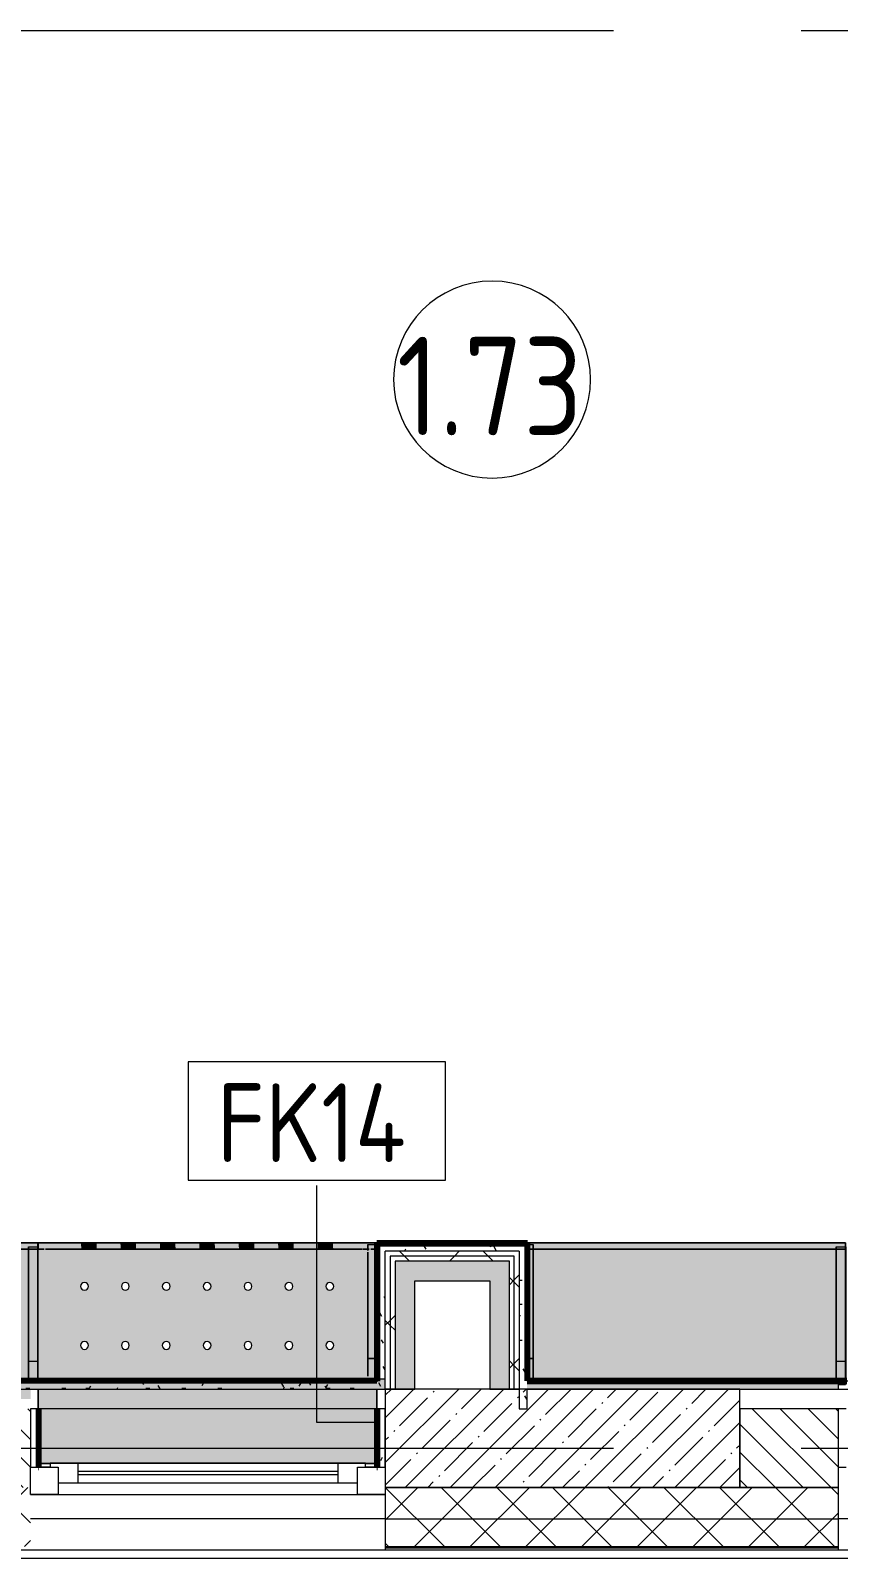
# Model space of a CAD drawing. Header units: millimetres. Extents: x 81711 to 274967, y -8553 to 29000.
# Drawn here: x 111630 to 113680, y -280 to 3600 of the extents above; entities that cross this region are included whole.
import ezdxf

# ---------------------------------------------------------------- set-up
doc = ezdxf.new("R2010")
doc.units = ezdxf.units.MM
doc.linetypes.add('Осевая', pattern=[3175, 635, -476.25, 1587.5, -476.25])
for name, color, linetype, lineweight in [('A-AREA-IDEN', 7, 'Continuous', 9), ('A-GLAZ', 7, 'Continuous', 9), ('A-GLAZ-1', 7, 'Continuous', 13), ('A-WALL', 7, 'Continuous', 9), ('A-WALL-IDEN', 7, 'Continuous', 9), ('I-WALL', 7, 'Continuous', 9), ('S-COLS', 7, 'Continuous', 9), ('Оси-2', 7, 'Осевая', 9)]:
    doc.layers.add(name, color=color, linetype=linetype, lineweight=lineweight)
for name, color, linetype, lineweight, true_color in [('A-WALL-1', 7, 'Continuous', 9, 0xc0c0c0), ('A-WALL-2', 7, 'Continuous', 9, 0xff80c0), ('I-WALL-19', 7, 'Continuous', 80, 0xffd2ff), ('I-WALL-5', 7, 'Continuous', 9, 0xc0c0c0), ('I-WALL-6', 7, 'Continuous', 9, 0xcbc7bf), ('I-WALL-8', 7, 'Continuous', 80, 0xff80c0), ('S-WALL-ANLY', 7, 'Continuous', 13, 0x008040), ('S-WALL-ANLY-1', 7, 'Continuous', 5, 0x008040), ('Знаки-2', 9, 'Continuous', 9, 0x808080), ('Знаки-3', 7, 'Continuous', 9, 0xd1cabb), ('Знаки-5', 7, 'Continuous', 9, 0xc1bbaf), ('Знаки-6', 7, 'Continuous', 9, 0xaba79f), ('Знаки-7', 7, 'Continuous', 9, 0xd4ccbd), ('Знаки-8', 7, 'Continuous', 9, 0xccc5b7), ('Знаки-9', 7, 'Continuous', 9, 0xd5cdbe)]:
    doc.layers.add(name, color=color, linetype=linetype, lineweight=lineweight, true_color=true_color)
doc.layers.add('Знаки-4', color=7, linetype='Continuous', lineweight=9, transparency=0.5)
doc.styles.add('GOST Common', font='GOST_Common.ttf', dxfattribs={"width": 0.9, "height": 200})
doc.styles.add('GOST Common_1', font='GOST_Common.ttf', dxfattribs={"width": 0.9, "height": 250})
pattern_1 = [(45, (0, 0), (-106.06602, 106.06602), []), (135, (0, 0), (-106.06602, -106.06602), [])]
pattern_2 = [(0, (0, 0), (121.92, 30.48), [10.058, -81.382, 10.058, -81.382, -487.68]), (0, (0, 0), (121.92, 30.48), [-182.88, 10.058, -172.822, 10.058, -81.382, -213.36]), (0, (0, 0), (121.92, 30.48), [-457.2, 10.058, -50.902, 10.058, -142.342]), (120, (45.72, 15.24), (-87.356454, 90.345817), [10.058, -81.382, 10.058, -81.382, -487.68]), (120, (45.72, 15.24), (-87.356454, 90.345817), [-182.88, 10.058, -172.822, 10.058, -81.382, -213.36]), (120, (45.72, 15.24), (-87.356454, 90.345817), [-457.2, 10.058, -50.902, 10.058, -142.342]), (240, (60.96, 76.2), (-34.563546, -120.825817), [10.058, -81.382, 10.058, -81.382, -487.68]), (240, (60.96, 76.2), (-34.563546, -120.825817), [-182.88, 10.058, -172.822, 10.058, -81.382, -213.36]), (240, (60.96, 76.2), (-34.563546, -120.825817), [-457.2, 10.058, -50.902, 10.058, -142.342])]

# ---------------------------------------------------------------- blocks, each defined once
blk = doc.blocks.new('120_Окно_СКБ_1Ст - 120_Окно_СКБ_1Ст 900х2500_h_ с форточкой-V1-План отделки стен 1 этажа в осях 23_1-33')
at = {"layer": 'A-GLAZ'}
for p, q in [((450, -57), (-450, -57)), ((-330, -107), (330, -107)), ((-430, -127), (-400, -127)), ((330, -117), (-330, -117)), ((400, -127), (430, -127))]:
    blk.add_line(p, q, dxfattribs=at)
at = {"layer": 'A-GLAZ-1'}
for p, q in [((-450, -127), (-450, -57)), ((-450, -57), (-380, -57)), ((-380, -57), (-380, -127)), ((380, -127), (380, -57)), ((380, -57), (450, -57)), ((450, -57), (450, -127)), ((380, -87), (-380, -87)), ((-380, -87), (-380, -127)), ((-330, -137), (-330, -87)), ((330, -137), (330, -87)), ((380, -127), (380, -87)), ((-380, -127), (-450, -127)), ((-380, -127), (-400, -127)), ((-400, -127), (-400, -137)), ((-400, -137), (400, -137)), ((400, -137), (-400, -137)), ((450, -127), (380, -127)), ((400, -127), (380, -127)), ((400, -137), (400, -127))]:
    blk.add_line(p, q, dxfattribs=at)
blk = doc.blocks.new('Зашивка радиатора_ с перфорацией М1_1 - Зашивка радиатора_ с перфорацией М1_1-V26-План отделки стен 1 этажа в осях 23_1-33')
at = {"layer": 'Знаки-4'}
for points in [[(429, 380), (-430, 379.4), (-430, 191.4), (430, 191.4), (429, 379.4)], [(411.4, -163.9), (-430, -163.9), (-430, -179.9), (430, -179.7), (430, -163.9), (411.9, -163.9)], [(-299, -163.9), (-319, -163.9), (-318.3, -179.9), (-279, -179.9), (-279.7, -163.9), (-293.8, -163.9)], [(-289, -163.9), (-309, -163.9), (-308.7, -179.9), (-289, -179.9)], [(-194, -163.9), (-219, -163.9), (-218.3, -179.9), (-179, -179.9), (-179.7, -163.9), (-193.8, -163.9)], [(-189, -163.9), (-209, -163.9), (-208.7, -179.9), (-189, -179.9)], [(-94, -163.9), (-119, -163.9), (-118.3, -179.9), (-79, -179.9), (-79.7, -163.9), (-93.8, -163.9)], [(-99, -163.9), (-109, -163.9), (-108.7, -179.9), (-89, -179.9), (-89.3, -163.9), (-96.4, -163.9)], [(-99, -163.9), (-109, -163.9), (-108.7, -179.9), (-89, -179.9), (-89.3, -163.9), (-96.4, -163.9)], [(-13.1, -163.9), (-19, -163.9), (-18.3, -179.9), (21, -179.9), (20.3, -163.9), (-9, -163.9)], [(-8.7, -163.9), (-9, -163.9), (-8.7, -179.9), (11, -179.9), (10.7, -163.9), (-7.7, -163.9)], [(106, -163.9), (81, -163.9), (81.7, -179.9), (121, -179.9), (120.3, -163.9), (106.2, -163.9)], [(103.6, -163.9), (91, -163.9), (91.3, -179.9), (111, -179.9), (110.7, -163.9), (104.7, -163.9)], [(196, -163.9), (181, -163.9), (181.7, -179.9), (221, -179.9), (220.3, -163.9), (198.4, -163.9)], [(191.3, -163.9), (191, -163.9), (191.3, -179.9), (211, -179.9), (210.7, -163.9), (192.3, -163.9)], [(208.5, -163.9), (191, -163.9), (191.3, -179.9), (211, -179.9), (210.7, -163.9), (209.7, -163.9)], [(315.1, -163.9), (281, -163.9), (281.7, -179.9), (321, -179.9), (320.3, -163.9), (317.2, -163.9)], [(308.1, -163.9), (291, -163.9), (291.3, -179.9), (311, -179.9), (310.7, -163.9), (309.7, -163.9)]]:
    blk.add_hatch(color=256, dxfattribs=at).paths.add_polyline_path(points)
h = blk.add_hatch(color=256, dxfattribs=at)
h.paths.add_polyline_path([(430.2, 166.4), (-430, 166.4), (-430, -179.9), (430.2, -179.9), (430.2, 121.8)])
h.paths.add_polyline_path([(-102.8, 90.4), (-97.8, 89), (-94.1, 85.4), (-92.8, 80.4), (-94.1, 75.4), (-97.8, 71.7), (-102.8, 70.4), (-107.8, 71.7), (-111.4, 75.4), (-112.8, 80.4), (-111.4, 85.4), (-107.8, 89), (-105.3, 90)])
h.paths.add_polyline_path([(312.2, 90.4), (317.2, 89), (320.9, 85.4), (322.2, 80.4), (320.9, 75.4), (317.2, 71.7), (312.2, 70.4), (307.2, 71.7), (303.6, 75.4), (302.2, 80.4), (303.6, 85.4), (307.2, 89), (309.7, 90)])
h.paths.add_polyline_path([(104.7, 90.4), (109.7, 89), (113.4, 85.4), (114.7, 80.4), (113.4, 75.4), (109.7, 71.7), (104.7, 70.4), (99.7, 71.7), (96.1, 75.4), (94.7, 80.4), (96.1, 85.4), (99.7, 89), (102.2, 90)])
h.paths.add_polyline_path([(1, 90.4), (6, 89), (9.7, 85.4), (11, 80.4), (9.7, 75.4), (6, 71.7), (1, 70.4), (-4, 71.7), (-7.7, 75.4), (-9, 80.4), (-7.7, 85.4), (-4, 89), (-1.6, 90)])
h.paths.add_polyline_path([(-310.3, 90.4), (-305.3, 89), (-301.6, 85.4), (-300.3, 80.4), (-301.6, 75.4), (-305.3, 71.7), (-310.3, 70.4), (-315.3, 71.7), (-318.9, 75.4), (-320.3, 80.4), (-318.9, 85.4), (-315.3, 89), (-312.8, 90)])
h.paths.add_polyline_path([(208.5, 90.4), (213.5, 89), (217.2, 85.4), (218.5, 80.4), (217.2, 75.4), (213.5, 71.7), (208.5, 70.4), (203.5, 71.7), (199.8, 75.4), (198.5, 80.4), (199.8, 85.4), (203.5, 89), (205.9, 90)])
h.paths.add_polyline_path([(-206.5, 90.4), (-201.5, 89), (-197.8, 85.4), (-196.5, 80.4), (-197.8, 75.4), (-201.5, 71.7), (-206.5, 70.4), (-211.5, 71.7), (-215.2, 75.4), (-216.5, 80.4), (-215.2, 85.4), (-211.5, 89), (-209.1, 90)])
h.paths.add_polyline_path([(104.7, -59.6), (109.7, -61), (113.4, -64.6), (114.7, -69.6), (113.4, -74.6), (109.7, -78.3), (104.7, -79.6), (99.7, -78.3), (96.1, -74.6), (94.7, -69.6), (96.1, -64.6), (99.7, -61), (102.2, -60)])
h.paths.add_polyline_path([(1, -59.6), (6, -61), (9.7, -64.6), (11, -69.6), (9.7, -74.6), (6, -78.3), (1, -79.6), (-4, -78.3), (-7.7, -74.6), (-9, -69.6), (-7.7, -64.6), (-4, -61), (-1.6, -60)])
h.paths.add_polyline_path([(-102.8, -59.6), (-97.8, -61), (-94.1, -64.6), (-92.8, -69.6), (-94.1, -74.6), (-97.8, -78.3), (-102.8, -79.6), (-107.8, -78.3), (-111.4, -74.6), (-112.8, -69.6), (-111.4, -64.6), (-107.8, -61), (-105.3, -60)])
h.paths.add_polyline_path([(208.5, -59.6), (213.5, -61), (217.2, -64.6), (218.5, -69.6), (217.2, -74.6), (213.5, -78.3), (208.5, -79.6), (203.5, -78.3), (199.8, -74.6), (198.5, -69.6), (199.8, -64.6), (203.5, -61), (205.9, -60)])
h.paths.add_polyline_path([(-206.5, -59.6), (-201.5, -61), (-197.8, -64.6), (-196.5, -69.6), (-197.8, -74.6), (-201.5, -78.3), (-206.5, -79.6), (-211.5, -78.3), (-215.2, -74.6), (-216.5, -69.6), (-215.2, -64.6), (-211.5, -61), (-209.1, -60)])
h.paths.add_polyline_path([(312.2, -59.6), (317.2, -61), (320.9, -64.6), (322.2, -69.6), (320.9, -74.6), (317.2, -78.3), (312.2, -79.6), (307.2, -78.3), (303.6, -74.6), (302.2, -69.6), (303.6, -64.6), (307.2, -61), (309.7, -60)])
h.paths.add_polyline_path([(-310.3, -59.6), (-305.3, -61), (-301.6, -64.6), (-300.3, -69.6), (-301.6, -74.6), (-305.3, -78.3), (-310.3, -79.6), (-315.3, -78.3), (-318.9, -74.6), (-320.3, -69.6), (-318.9, -64.6), (-315.3, -61), (-312.8, -60)])
at = {"layer": 'Знаки-2'}
for p, q in [((-401, 380), (-430, 380)), ((-430, 380), (-430, 191.4)), ((429, 380), (399, 380)), ((430, 191.4), (430, 241.4)), ((-430, 166.4), (-430, -179.9)), ((430.2, -179.9), (430.2, 166.4)), ((-430, -179.9), (430.2, -179.9))]:
    blk.add_line(p, q, dxfattribs=at)
for centre, start, end in [((-310.3, 80.4), 180, 0), ((-310.3, 80.4), 0, 180), ((-206.5, 80.4), 0, 180), ((-206.5, 80.4), 180, 360), ((-102.8, 80.4), 0, 180), ((-102.8, 80.4), 180, 0), ((1, 80.4), 0, 180), ((1, 80.4), 180, 0), ((104.7, 80.4), 0, 180), ((104.7, 80.4), 180, 360), ((208.5, 80.4), 0, 180), ((208.5, 80.4), 180, 0), ((312.2, 80.4), 0, 180), ((312.2, 80.4), 180, 0), ((-310.3, -69.6), 0, 180), ((-310.3, -69.6), 180, 0), ((-206.5, -69.6), 0, 180), ((-206.5, -69.6), 180, 0), ((-102.8, -69.6), 0, 180), ((-102.8, -69.6), 180, 0), ((1, -69.6), 0, 180), ((1, -69.6), 180, 0), ((104.7, -69.6), 0, 180), ((104.7, -69.6), 180, 0), ((208.5, -69.6), 0, 180), ((208.5, -69.6), 180, 0), ((312.2, -69.6), 0, 180), ((312.2, -69.6), 180, 0)]:
    blk.add_arc(centre, 10, start, end, dxfattribs=at)
at = {"layer": 'Знаки-3'}
for p, q in [((-304.2, -163.9), (-307.7, -163.9)), ((-307.7, -179.9), (-304.2, -179.9)), ((-294, -163.9), (-304, -163.9)), ((-304, -179.9), (-294, -179.9)), ((-290.3, -163.9), (-293.8, -163.9)), ((-293.8, -179.9), (-290.3, -179.9)), ((-204.2, -163.9), (-207.7, -163.9)), ((-207.7, -179.9), (-204.2, -179.9)), ((-194, -163.9), (-204, -163.9)), ((-204, -179.9), (-194, -179.9)), ((-190.3, -163.9), (-193.8, -163.9)), ((-193.8, -179.9), (-190.3, -179.9)), ((-107.7, -163.9), (-104.2, -163.9)), ((-104.2, -163.9), (-107.7, -163.9)), ((-107.7, -179.9), (-104.2, -179.9)), ((-104.2, -179.9), (-107.7, -179.9)), ((-104, -163.9), (-94, -163.9)), ((-94, -163.9), (-104, -163.9)), ((-104, -179.9), (-94, -179.9)), ((-99, -179.9), (-104, -179.9)), ((-94, -179.9), (-99, -179.9)), ((-93.8, -163.9), (-90.3, -163.9)), ((-90.3, -163.9), (-93.8, -163.9)), ((-93.8, -179.9), (-90.3, -179.9)), ((-90.3, -179.9), (-93.8, -179.9)), ((-4.2, -163.9), (-7.7, -163.9)), ((-7.7, -179.9), (-4.2, -179.9)), ((6, -163.9), (-4, -163.9)), ((-4, -179.9), (6, -179.9)), ((9.7, -163.9), (6.2, -163.9)), ((6.2, -179.9), (9.7, -179.9)), ((95.8, -163.9), (92.3, -163.9)), ((92.3, -179.9), (95.8, -179.9)), ((105.7, -163.9), (96, -163.9)), ((96, -179.9), (105.7, -179.9)), ((109.7, -163.9), (106.2, -163.9)), ((106.2, -179.9), (109.7, -179.9)), ((192.3, -163.9), (195.8, -163.9)), ((195.8, -163.9), (192.3, -163.9)), ((192.3, -179.9), (195.8, -179.9)), ((195.8, -179.9), (192.3, -179.9)), ((196, -163.9), (206, -163.9)), ((206, -163.9), (196, -163.9)), ((196, -179.9), (206, -179.9)), ((206, -179.9), (196, -179.9)), ((206.2, -163.9), (209.7, -163.9)), ((209.7, -163.9), (206.2, -163.9)), ((206.2, -179.9), (209.7, -179.9)), ((209.7, -179.9), (206.2, -179.9)), ((295.8, -163.9), (292.3, -163.9)), ((292.3, -179.9), (295.8, -179.9)), ((306, -163.9), (296, -163.9)), ((296, -179.9), (306, -179.9)), ((309.7, -163.9), (306.2, -163.9)), ((306.2, -179.9), (309.7, -179.9))]:
    blk.add_line(p, q, dxfattribs=at)
at = {"layer": 'Знаки-5'}
for p, q in [((430.2, 166.4), (430.2, -179.9)), ((-430, -163.9), (-414.4, -163.9)), ((-430, -163.9), (-430, -176)), ((-430, -176), (-430, -179.9)), ((-430, -179.9), (-319, -179.9)), ((-410.5, -163.9), (-407, -163.9)), ((-394.9, -163.9), (-407, -163.9)), ((-319, -163.9), (-393.3, -163.9)), ((-319, -163.9), (-279, -163.9)), ((-279, -163.9), (-319, -163.9)), ((-319, -179.9), (-279, -179.9)), ((-279, -179.9), (-319, -179.9)), ((-219, -163.9), (-279, -163.9)), ((-279, -179.9), (-219, -179.9)), ((-219, -163.9), (-209, -163.9)), ((-209, -163.9), (-219, -163.9)), ((-219, -179.9), (-209, -179.9)), ((-209, -179.9), (-219, -179.9)), ((-209, -163.9), (-189, -163.9)), ((-189, -163.9), (-209, -163.9)), ((-209, -179.9), (-189, -179.9)), ((-189, -179.9), (-209, -179.9)), ((-189, -163.9), (-179, -163.9)), ((-179, -163.9), (-189, -163.9)), ((-189, -179.9), (-179, -179.9)), ((-179, -179.9), (-189, -179.9)), ((-119, -163.9), (-179, -163.9)), ((-179, -179.9), (-119, -179.9)), ((-119, -163.9), (-109, -163.9)), ((-109, -163.9), (-119, -163.9)), ((-119, -179.9), (-109, -179.9)), ((-109, -179.9), (-119, -179.9)), ((-109, -163.9), (-89, -163.9)), ((-89, -163.9), (-109, -163.9)), ((-109, -179.9), (-89, -179.9)), ((-89, -179.9), (-109, -179.9)), ((-89, -163.9), (-79, -163.9)), ((-79, -163.9), (-89, -163.9)), ((-89, -179.9), (-79, -179.9)), ((-79, -179.9), (-89, -179.9)), ((-19, -163.9), (-79, -163.9)), ((-79, -179.9), (-19, -179.9)), ((-19, -163.9), (21, -163.9)), ((21, -163.9), (-19, -163.9)), ((-19, -179.9), (21, -179.9)), ((21, -179.9), (-19, -179.9)), ((81, -163.9), (21, -163.9)), ((21, -179.9), (81, -179.9)), ((81, -163.9), (91, -163.9)), ((91, -163.9), (81, -163.9)), ((81, -179.9), (91, -179.9)), ((91, -179.9), (81, -179.9)), ((91, -163.9), (111, -163.9)), ((111, -163.9), (91, -163.9)), ((91, -179.9), (111, -179.9)), ((111, -179.9), (91, -179.9)), ((111, -163.9), (121, -163.9)), ((121, -163.9), (111, -163.9)), ((111, -179.9), (121, -179.9)), ((121, -179.9), (111, -179.9)), ((181, -163.9), (121, -163.9)), ((121, -179.9), (181, -179.9)), ((181, -163.9), (191, -163.9)), ((191, -163.9), (181, -163.9)), ((181, -179.9), (191, -179.9)), ((191, -179.9), (181, -179.9)), ((191, -163.9), (211, -163.9)), ((211, -163.9), (191, -163.9)), ((191, -179.9), (211, -179.9)), ((211, -179.9), (191, -179.9)), ((211, -163.9), (221, -163.9)), ((221, -163.9), (211, -163.9)), ((211, -179.9), (221, -179.9)), ((221, -179.9), (211, -179.9)), ((281, -163.9), (221, -163.9)), ((221, -179.9), (281, -179.9)), ((281, -163.9), (321, -163.9)), ((321, -163.9), (281, -163.9)), ((281, -179.9), (321, -179.9)), ((321, -179.9), (281, -179.9)), ((394.9, -163.9), (321, -163.9)), ((321, -179.9), (430, -179.9)), ((411.1, -163.9), (395.4, -163.9)), ((430, -163.9), (414.9, -163.9)), ((430, -163.9), (430, -179.7))]:
    blk.add_line(p, q, dxfattribs=at)
at = {"layer": 'Знаки-6'}
for p, q in [((-430, 191.4), (-430, 380)), ((-430, 380), (-401, 380)), ((399, 380), (429, 380)), ((430, 241.4), (430, 191.4)), ((-430, -179.9), (-430, 166.4)), ((-430, -176), (-430, -179.9)), ((430.2, -179.9), (-430, -179.9)), ((430, -179.9), (-430, -179.9)), ((-407, -163.9), (-394.9, -163.9)), ((-393.3, -163.9), (394.9, -163.9)), ((395.4, -163.9), (411.1, -163.9)), ((414.9, -163.9), (430, -163.9)), ((430, -179.7), (430, -163.9))]:
    blk.add_line(p, q, dxfattribs=at)
for centre, start, end in [((-310.3, 80.4), 0, 180), ((-310.3, 80.4), 180, 360), ((-206.5, 80.4), 0, 180), ((-206.5, 80.4), 180, 360), ((-102.8, 80.4), 0, 180), ((-102.8, 80.4), 180, 360), ((1, 80.4), 0, 180), ((1, 80.4), 180, 360), ((104.7, 80.4), 0, 180), ((104.7, 80.4), 180, 360), ((208.5, 80.4), 0, 180), ((208.5, 80.4), 180, 360), ((312.2, 80.4), 0, 180), ((312.2, 80.4), 180, 0), ((-310.3, -69.6), 0, 180), ((-310.3, -69.6), 180, 360), ((-206.5, -69.6), 0, 180), ((-206.5, -69.6), 180, 360), ((-102.8, -69.6), 0, 180), ((-102.8, -69.6), 180, 360), ((1, -69.6), 0, 180), ((1, -69.6), 180, 360), ((104.7, -69.6), 0, 180), ((104.7, -69.6), 180, 360), ((208.5, -69.6), 0, 180), ((208.5, -69.6), 180, 360), ((312.2, -69.6), 0, 180), ((312.2, -69.6), 180, 360)]:
    blk.add_arc(centre, 10, start, end, dxfattribs=at)
at = {"layer": 'Знаки-7'}
for p, q in [((-104.2, -163.9), (-107.7, -163.9)), ((-107.7, -179.9), (-104.2, -179.9)), ((-94, -163.9), (-104, -163.9)), ((-104, -179.9), (-94, -179.9)), ((-90.3, -163.9), (-93.8, -163.9)), ((-93.8, -179.9), (-90.3, -179.9)), ((195.8, -163.9), (192.3, -163.9)), ((192.3, -179.9), (195.8, -179.9)), ((206, -163.9), (196, -163.9)), ((196, -179.9), (206, -179.9)), ((209.7, -163.9), (206.2, -163.9)), ((206.2, -179.9), (209.7, -179.9))]:
    blk.add_line(p, q, dxfattribs=at)
at = {"layer": 'Знаки-8'}
for p, q in [((-414.4, -163.9), (-430, -163.9)), ((-430, -163.9), (-430, -176)), ((-407, -163.9), (-410.5, -163.9)), ((-309, -163.9), (-318.3, -163.9)), ((-318.3, -179.9), (-309, -179.9)), ((-309, -163.9), (-304.2, -163.9)), ((-304.2, -163.9), (-309, -163.9)), ((-309, -179.9), (-304.2, -179.9)), ((-304.2, -179.9), (-309, -179.9)), ((-304, -163.9), (-294, -163.9)), ((-294, -163.9), (-304, -163.9)), ((-304, -179.9), (-294, -179.9)), ((-294, -179.9), (-304, -179.9)), ((-293.8, -163.9), (-289, -163.9)), ((-289, -163.9), (-293.8, -163.9)), ((-293.8, -179.9), (-289, -179.9)), ((-291.9, -179.9), (-293.8, -179.9)), ((-290.3, -179.9), (-291.9, -179.9)), ((-289, -179.9), (-290.3, -179.9)), ((-279.7, -163.9), (-289, -163.9)), ((-289, -179.9), (-279.7, -179.9)), ((-209, -163.9), (-218.3, -163.9)), ((-218.3, -179.9), (-209, -179.9)), ((-207.7, -163.9), (-204.2, -163.9)), ((-204.2, -163.9), (-207.7, -163.9)), ((-207.7, -179.9), (-204.2, -179.9)), ((-204.2, -179.9), (-207.7, -179.9)), ((-204, -163.9), (-194, -163.9)), ((-194, -163.9), (-204, -163.9)), ((-204, -179.9), (-199, -179.9)), ((-199, -179.9), (-204, -179.9)), ((-199, -179.9), (-194, -179.9)), ((-194, -179.9), (-199, -179.9)), ((-193.8, -163.9), (-190.3, -163.9)), ((-190.3, -163.9), (-193.8, -163.9)), ((-193.8, -179.9), (-190.3, -179.9)), ((-190.3, -179.9), (-193.8, -179.9)), ((-179.7, -163.9), (-189, -163.9)), ((-189, -179.9), (-179.7, -179.9)), ((-109, -163.9), (-118.3, -163.9)), ((-118.3, -179.9), (-109, -179.9)), ((-109, -163.9), (-89, -163.9)), ((-101.6, -163.9), (-109, -163.9)), ((-109, -179.9), (-108.7, -179.9)), ((-94, -179.9), (-109, -179.9)), ((-108.7, -179.9), (-107.7, -179.9)), ((-107.7, -179.9), (-106.1, -179.9)), ((-106.1, -179.9), (-104, -179.9)), ((-104, -179.9), (-101.6, -179.9)), ((-89, -163.9), (-101.6, -163.9)), ((-101.6, -179.9), (-99, -179.9)), ((-99, -179.9), (-96.4, -179.9)), ((-96.4, -179.9), (-94, -179.9)), ((-94, -179.9), (-91.9, -179.9)), ((-89, -179.9), (-94, -179.9)), ((-91.9, -179.9), (-90.3, -179.9)), ((-90.3, -179.9), (-89.3, -179.9)), ((-89.3, -179.9), (-89, -179.9)), ((-79.7, -163.9), (-89, -163.9)), ((-89, -179.9), (-79.7, -179.9)), ((-9, -163.9), (-18.3, -163.9)), ((-18.3, -179.9), (-9, -179.9)), ((-9, -163.9), (-4.2, -163.9)), ((-4.2, -163.9), (-9, -163.9)), ((-9, -179.9), (-4.2, -179.9)), ((-4.2, -179.9), (-9, -179.9)), ((-4, -163.9), (6, -163.9)), ((6, -163.9), (-4, -163.9)), ((-4, -179.9), (6, -179.9)), ((6, -179.9), (-4, -179.9)), ((6.2, -163.9), (11, -163.9)), ((11, -163.9), (6.2, -163.9)), ((6.2, -179.9), (11, -179.9)), ((11, -179.9), (6.2, -179.9)), ((20.3, -163.9), (11, -163.9)), ((11, -179.9), (20.3, -179.9)), ((91, -163.9), (81.7, -163.9)), ((81.7, -179.9), (91, -179.9)), ((92.3, -163.9), (95.8, -163.9)), ((95.8, -163.9), (92.3, -163.9)), ((92.3, -179.9), (95.8, -179.9)), ((95.8, -179.9), (92.3, -179.9)), ((96, -163.9), (106.2, -163.9)), ((109.7, -163.9), (96, -163.9)), ((96, -179.9), (109.7, -179.9)), ((109.7, -179.9), (96, -179.9)), ((106.2, -163.9), (109.7, -163.9)), ((120.3, -163.9), (111, -163.9)), ((111, -179.9), (120.3, -179.9)), ((191, -163.9), (181.7, -163.9)), ((181.7, -179.9), (191, -179.9)), ((191, -163.9), (193.9, -163.9)), ((211, -163.9), (191, -163.9)), ((191, -179.9), (211, -179.9)), ((211, -179.9), (191, -179.9)), ((193.9, -163.9), (203.6, -163.9)), ((203.6, -163.9), (211, -163.9)), ((220.3, -163.9), (211, -163.9)), ((211, -179.9), (220.3, -179.9)), ((291, -163.9), (281.7, -163.9)), ((281.7, -179.9), (291, -179.9)), ((291, -163.9), (295.8, -163.9)), ((295.8, -163.9), (291, -163.9)), ((291, -179.9), (295.8, -179.9)), ((295.8, -179.9), (291, -179.9)), ((296, -163.9), (306, -163.9)), ((306, -163.9), (296, -163.9)), ((296, -179.9), (306, -179.9)), ((306, -179.9), (296, -179.9)), ((306.2, -163.9), (311, -163.9)), ((311, -163.9), (306.2, -163.9)), ((306.2, -179.9), (311, -179.9)), ((311, -179.9), (306.2, -179.9)), ((320.3, -163.9), (311, -163.9)), ((311, -179.9), (320.3, -179.9))]:
    blk.add_line(p, q, dxfattribs=at)
blk = doc.blocks.new('Зашивка без перфорации М3_2_1 - М3_2_3-31137425-План отделки стен 1 этажа в осях 23_1-33')
at = {"layer": 'Знаки-4'}
for points in [[(-255.6, 166.4), (-430, 166.4), (-430, -179.9), (510.2, -179.9), (510.2, 166.4), (77, 166.4)], [(509.8, -163.9), (-430, -163.9), (-429.8, -179.9), (510, -179.7), (510, -163.9)]]:
    blk.add_hatch(color=256, dxfattribs=at).paths.add_polyline_path(points)
at = {"layer": 'Знаки-2'}
for p, q in [((-430, 166.4), (-430, -179.9)), ((510.2, -179.9), (510.2, 166.4)), ((-430, -179.9), (510.2, -179.9))]:
    blk.add_line(p, q, dxfattribs=at)
at = {"layer": 'Знаки-3'}
for p, q in [((-405.8, -163.9), (-429.8, -163.9)), ((509.2, -163.9), (485.2, -163.9)), ((510, -163.9), (510, -179.7))]:
    blk.add_line(p, q, dxfattribs=at)
at = {"layer": 'Знаки-5'}
for p, q in [((-430, -179.9), (-430, 166.4)), ((510.2, 166.4), (510.2, -179.4)), ((-430, -163.9), (-430, -179.9)), ((-430, -179.9), (509.8, -179.9)), ((-429.8, -163.9), (-405.8, -163.9)), ((485.2, -163.9), (-405.8, -163.9)), ((485.2, -163.9), (509.2, -163.9)), ((510, -179.7), (510, -163.9))]:
    blk.add_line(p, q, dxfattribs=at)
at = {"layer": 'Знаки-6'}
for p, q in [((509.8, -179.9), (-430, -179.9)), ((509.8, -179.9), (-430, -179.9)), ((-405.8, -163.9), (485.2, -163.9))]:
    blk.add_line(p, q, dxfattribs=at)
at = {"layer": 'Знаки-8'}
blk.add_line((-430, -163.9), (-430, -179.9), dxfattribs=at)
blk = doc.blocks.new('Зашивка без перфорации М3 - М3_11-30988427-План отделки стен 1 этажа в осях 23_1-33')
at = {"layer": 'Знаки-4'}
for points in [[(-411.7, 180), (-430, 180), (-430, -179.9), (390.2, -179.9), (390.2, -178.6), (378.3, -178.6), (378.2, 171.4), (-411.7, 171.4)], [(378.3, -163.9), (-430, -163.9), (-430, -179.9), (390, -179.9), (390, -178.6), (378.3, -178.6)]]:
    blk.add_hatch(color=256, dxfattribs=at).paths.add_polyline_path(points)
at = {"layer": 'Знаки-2'}
for p, q in [((-411.7, 180), (-430, 180)), ((-430, 180), (-430, -179.9)), ((-430, -179.9), (390.2, -179.9)), ((390.2, -179.9), (390.2, -178.6))]:
    blk.add_line(p, q, dxfattribs=at)
at = {"layer": 'Знаки-3'}
for p, q in [((-406.3, -163.9), (-430, -163.9)), ((-430, -169.6), (-430, -179.9))]:
    blk.add_line(p, q, dxfattribs=at)
at = {"layer": 'Знаки-5'}
for p, q in [((-430, -179.9), (390, -179.9)), ((363.3, -163.9), (-406.3, -163.9)), ((390, -178.6), (390, -179.9))]:
    blk.add_line(p, q, dxfattribs=at)
at = {"layer": 'Знаки-6'}
for p, q in [((-430, -179.9), (-430, 180)), ((-430, 180), (-411.7, 180)), ((-430, -163.9), (378.3, -163.9)), ((-430, -163.9), (-430, -179.9)), ((390.2, -179.9), (-430, -179.9)), ((390, -179.9), (-430, -179.9)), ((390, -179.9), (390, -178.6)), ((390.2, -178.6), (390.2, -179.9))]:
    blk.add_line(p, q, dxfattribs=at)
at = {"layer": 'Знаки-8'}
blk.add_line((378.3, -163.9), (363.3, -163.9), dxfattribs=at)
at = {"layer": 'Знаки-9'}
blk.add_line((-430, -163.9), (-430, -169.6), dxfattribs=at)
blk = doc.blocks.new('Зашивка_ торцевая панель - Зашивка_ торцевая панель Т2-V39-План отделки стен 1 этажа в осях 23_1-33')
at = {"layer": 'Знаки-4'}
blk.add_hatch(color=256, dxfattribs=at).paths.add_polyline_path([(-406, -160), (-407, 180), (-430, 180), (-430, -160), (-407, -160)])
at = {"layer": 'Знаки-5'}
for p, q in [((-430, 167.9), (-430, 165)), ((-430, 160.4), (-430, -110)), ((-430, -110), (-430, -124.4)), ((-407, -110), (-430, -110)), ((-430, -110), (-407, -110)), ((-430, -125.3), (-430, -154.3)), ((-430, -160), (-428.8, -160)), ((-424, -160), (-414.3, -160)), ((-414.1, -160), (-407, -160))]:
    blk.add_line(p, q, dxfattribs=at)
at = {"layer": 'Знаки-6'}
for p, q in [((-430, 173.6), (-430, 180)), ((-430, 180), (-415.8, 180)), ((-430, 165), (-430, 173.5)), ((-430, -124.4), (-430, 160.4)), ((-415.6, 180), (-411.8, 180)), ((-410.8, 180), (-407, 180)), ((-430, -154.3), (-430, -125.3)), ((-430, -160), (-428.8, -160)), ((-424, -160), (-414.3, -160)), ((-414.1, -160), (-407, -160))]:
    blk.add_line(p, q, dxfattribs=at)
at = {"layer": 'Знаки-8'}
for p, q in [((-430, 180), (-430, 173.6)), ((-430, 180), (-415.8, 180)), ((-430, 173.5), (-430, 167.9)), ((-415.6, 180), (-411.8, 180)), ((-410.8, 180), (-407, 180))]:
    blk.add_line(p, q, dxfattribs=at)
blk = doc.blocks.new('Зашивка_ торцевая панель - Зашивка_ торцевая панель Т2-V40-План отделки стен 1 этажа в осях 23_1-33')
at = {"layer": 'Знаки-4'}
blk.add_hatch(color=256, dxfattribs=at).paths.add_polyline_path([(-421, -160), (-406, -160), (-406, 180), (-421, 180), (-421, -117.8)])
at = {"layer": 'Знаки-5'}
for p, q in [((-421, 180), (-406, 180)), ((-406, 180), (-406, 167.9)), ((-406, -110), (-406, 167.9)), ((-406, -110), (-421, -110)), ((-421, -110), (-406, -110)), ((-406, -160), (-406, -110)), ((-421, -160), (-406, -160))]:
    blk.add_line(p, q, dxfattribs=at)
at = {"layer": 'Знаки-6'}
for p in [(-406, 167.9), (-421, -160)]:
    blk.add_line(p, (-406, -160), dxfattribs=at)
at = {"layer": 'Знаки-8'}
for p in [(-421, 180), (-406, 167.9)]:
    blk.add_line(p, (-406, 180), dxfattribs=at)
blk = doc.blocks.new('Зашивка_ опоясывающая панель - Зашивка_ опоясывающая панель Т2_1-V54-План отделки стен 1 этажа в осях 23_1-33')
at = {"layer": 'Знаки-4'}
for points in [[(-430, -110), (-406, -110), (-406, 180), (-430, 180), (-430, 174.3)], [(-409.6, -155.9), (-406, -155.9), (-406, 180), (-430, 180), (-430, -155.9)]]:
    blk.add_hatch(color=256, dxfattribs=at).paths.add_polyline_path(points)
at = {"layer": 'Знаки-3'}
for p, q in [((-430, 180), (-430, 174.3)), ((-430, 180), (-406, 180)), ((-406, 174.3), (-406, 180))]:
    blk.add_line(p, q, dxfattribs=at)
at = {"layer": 'Знаки-5'}
for p, q in [((-430, 174.3), (-430, -110)), ((-430, -110), (-430, 174.3)), ((-406, 174.3), (-406, -110)), ((-406, -110), (-406, 174.3)), ((-430, -110), (-430, -155.9)), ((-430, -110), (-406, -110)), ((-430, -110), (-406, -110)), ((-406, -155.9), (-406, -110))]:
    blk.add_line(p, q, dxfattribs=at)
at = {"layer": 'Знаки-6'}
for p, q in [((-430, -155.9), (-430, 180)), ((-430, 180), (-406, 180)), ((-406, 180), (-406, -155.9))]:
    blk.add_line(p, q, dxfattribs=at)
at = {"layer": 'Знаки-8'}
for p, q in [((-430, 180), (-430, 174.3)), ((-430, 174.3), (-430, 180)), ((-430, 180), (-406, 180)), ((-430, 180), (-406, 180)), ((-430, 174.3), (-430, -110)), ((-406, 180), (-406, 174.3)), ((-406, 174.3), (-406, 180)), ((-406, -110), (-406, 174.3))]:
    blk.add_line(p, q, dxfattribs=at)
blk = doc.blocks.new('Зашивка_ опоясывающая панель - Зашивка_ опоясывающая панель Т2_1-V55-План отделки стен 1 этажа в осях 23_1-33')
at = {"layer": 'Знаки-4'}
for points in [[(-406, -110), (-406.3, 180), (-430, 180), (-430, -110), (-406.3, -110)], [(-430, -160), (-406, -160), (-406.3, 180), (-430, 180), (-430, -111.4)]]:
    blk.add_hatch(color=256, dxfattribs=at).paths.add_polyline_path(points)
at = {"layer": 'Знаки-3'}
for p, q in [((-430, 180), (-430, 174.3)), ((-430, 180), (-406.3, 180)), ((-406, 174.3), (-406, 180))]:
    blk.add_line(p, q, dxfattribs=at)
at = {"layer": 'Знаки-5'}
for p, q in [((-430, 174.3), (-430, 180)), ((-430, 180), (-406.3, 180)), ((-430, 174.3), (-430, -110)), ((-430, -110), (-430, 174.3)), ((-406, 174.3), (-406, -110)), ((-406, -110), (-406, 174.3)), ((-430, -110), (-430, -160)), ((-430, -110), (-406.3, -110)), ((-430, -110), (-406.3, -110)), ((-406, -160), (-406, -110)), ((-406.3, -160), (-430, -160))]:
    blk.add_line(p, q, dxfattribs=at)
at = {"layer": 'Знаки-6'}
for p, q in [((-430, -160), (-430, 174.3)), ((-406, 180), (-406, -160)), ((-430, -160), (-406.3, -160))]:
    blk.add_line(p, q, dxfattribs=at)
at = {"layer": 'Знаки-8'}
for p, q in [((-430, 180), (-430, 174.3)), ((-430, 174.3), (-430, 180)), ((-430, 180), (-406.3, 180)), ((-430, 180), (-406.3, 180)), ((-430, 174.3), (-430, -110)), ((-406, 180), (-406, 174.3)), ((-406, 174.3), (-406, 180)), ((-406, -110), (-406, 174.3))]:
    blk.add_line(p, q, dxfattribs=at)
blk = doc.blocks.new('Марка_Помещения - Номер-25198446-План отделки стен 1 этажа в осях 23_1-33')
at = {"layer": 'A-AREA-IDEN'}
for start, end in [(360, 180), (180, 360)]:
    blk.add_arc((0, 0), 2.5, start, end, dxfattribs=at)
blk = doc.blocks.new('М_стена_0001 - Типоразмер_без рамки-25382661-План отделки стен 1 этажа в осях 23_1-33')
at = {"layer": 'A-WALL-IDEN'}
for p, q in [((3.258, 1.523), (-3.273, 1.523)), ((-3.273, 1.523), (-3.273, -1.477)), ((3.258, -1.477), (3.258, 1.523)), ((-3.273, -1.477), (3.258, -1.477))]:
    blk.add_line(p, q, dxfattribs=at)

msp = doc.modelspace()

# ---------------------------------------------------------------- hatches: boundary and pattern name
at = {"layer": 'A-WALL'}
h = msp.add_hatch(dxfattribs=at)
h.set_pattern_fill('FP_1', color=256, style=0, pattern_type=2)
h.set_pattern_definition([(135, (0, 0), (-35.35534, -35.35534), [])])
h.paths.add_polyline_path([(115980, -100), (117030, -100), (117030, 100), (115980, 100), (115980, -84.9)])
h.paths.add_polyline_path([(123730, -100), (123730, 100), (123530, 100), (123530, -100)])
h.paths.add_polyline_path([(109655, -100), (109830, -100), (109830, 100), (109480, 100), (109480, -100)])
h.paths.add_polyline_path([(105486.8, -100), (106230, -100), (106230, 100), (105180, 100), (105180, -100)])
h.paths.add_polyline_path([(111141.7, -100), (111630, -100), (111630, 100), (110730, 100), (110730, -100), (110809.1, -100)])
h.paths.add_polyline_path([(121230, -100), (121230, 100), (121130, 100), (121130, -100)])
h.paths.add_polyline_path([(119330, -100), (119330, 100), (118830, 100), (118830, -100), (119125.2, -100)])
h.paths.add_polyline_path([(113430, -100), (113680, -100), (113680, 100), (113430, 100)])
h.paths.add_polyline_path([(91930, -100), (92730, -100), (92730, 100), (91930, 100), (91930, -84.9)])
h.paths.add_polyline_path([(102630, -100), (102880, -100), (102880, 100), (102630, 100), (102630, 51.5)])
h.paths.add_polyline_path([(101162.4, -100), (101730, -100), (101730, 100), (100830, 100), (100830, -100)])
h.paths.add_polyline_path([(98105, -100), (98105, 100), (97105, 100), (97105, -100), (97835.9, -100)])
h.paths.add_polyline_path([(94780, -100), (94780, 100), (94530, 100), (94530, -100)])
h = msp.add_hatch(dxfattribs=at)
h.set_pattern_fill('FP_5', color=256, style=0, pattern_type=2)
h.set_pattern_definition([(45, (0, 0), (-70.71068, 70.71068), []), (135, (0, 0), (-70.71068, -70.71068), [])])
h.paths.add_polyline_path([(123782.2, -250), (125080, -250), (125080, -100), (123530, -100), (123530, -250)])
h.paths.add_polyline_path([(115980, -250), (117030, -250), (117030, -100), (115980, -100)])
h.paths.add_polyline_path([(92181, -250), (92730, -250), (92730, -100), (91930, -100), (91930, -250)])
h.paths.add_polyline_path([(109811.2, -250), (109830, -250), (109830, -100), (109480, -100), (109480, -250)])
h.paths.add_polyline_path([(121230, -250), (121230, -100), (120230, -100), (120230, -250), (121121.1, -250)])
h.paths.add_polyline_path([(93630, -250), (94780, -250), (94780, -100), (93630, -100)])
h.paths.add_polyline_path([(107150, -250), (108030, -250), (108030, -100), (107130, -100), (107130, -250)])
h.paths.add_polyline_path([(119330, -250), (119330, -100), (117930, -100), (117930, -250), (119125.2, -250)])
h.paths.add_polyline_path([(97080, -250), (98130, -250), (98130, -100), (97080, -100)])
h.paths.add_polyline_path([(106152.1, -250), (106230, -250), (106230, -100), (105180, -100), (105180, -250), (105819.4, -250)])
h.paths.add_polyline_path([(110730, -250), (111630, -250), (111630, -100), (110730, -100)])
h.paths.add_polyline_path([(99930, -250), (99930, -100), (99030, -100), (99030, -250), (99166.5, -250)])
h.paths.add_polyline_path([(113680, -250), (113680, -100), (112530, -100), (112530, -250), (113470.2, -250)])
h.paths.add_polyline_path([(102880, -250), (102880, -100), (100830, -100), (100830, -250), (102825.6, -250)])
h.paths.add_polyline_path([(89210, -250), (91030, -250), (91030, -100), (89210, -100)])
at = {"layer": 'I-WALL'}
h = msp.add_hatch(dxfattribs=at)
h.set_pattern_fill('FP_64', color=256, style=0, pattern_type=2)
h.set_pattern_definition(pattern_2)
h.paths.add_polyline_path([(112510.5, 170), (112530, 170), (112530, 520), (112510, 520), (112510, 170)])
h = msp.add_hatch(dxfattribs=at)
h.set_pattern_fill('FP_64', color=256, style=0, pattern_type=2)
h.set_pattern_definition(pattern_2)
h.paths.add_polyline_path([(112890, 500), (112890, 520), (112530, 520), (112530, 500), (112870, 500)])
h = msp.add_hatch(dxfattribs=at)
h.set_pattern_fill('FP_67', color=256, style=0, pattern_type=2)
h.set_pattern_definition(pattern_1)
h.paths.add_polyline_path([(112530, 150), (112542.5, 150), (112542.5, 500), (112530, 500), (112530, 170)])
h = msp.add_hatch(dxfattribs=at)
h.set_pattern_fill('FP_67', color=256, style=0, pattern_type=2)
h.set_pattern_definition(pattern_1)
h.paths.add_polyline_path([(112870, 487.5), (112870, 500), (112542.5, 500), (112542.5, 487.5), (112857.5, 487.5)])
h = msp.add_hatch(dxfattribs=at)
h.set_pattern_fill('FP_67', color=256, style=0, pattern_type=2)
h.set_pattern_definition(pattern_1)
h.paths.add_polyline_path([(112542.5, 150), (112555, 150), (112555, 487.5), (112542.5, 487.5), (112542.5, 219.6)])
h = msp.add_hatch(dxfattribs=at)
h.set_pattern_fill('FP_67', color=256, style=0, pattern_type=2)
h.set_pattern_definition(pattern_1)
h.paths.add_polyline_path([(112857.5, 475), (112857.5, 487.5), (112555, 487.5), (112555, 475), (112845, 475)])
for points in [[(112555, 150), (112605, 150), (112605, 475), (112555, 475), (112555, 219.6)], [(112795, 425), (112845, 425), (112845, 475), (112605, 475), (112605, 425)], [(112845, 150), (112845, 425), (112795, 425), (112795, 150), (112805, 150)], [(110809.1, 125), (111630, 125), (111630, 150), (112530, 150), (112530, 175), (109750, 175), (109750, 125), (109830, 125), (109830, 150), (110730, 150), (110730, 125)]]:
    msp.add_hatch(color=256, dxfattribs=at).paths.add_polyline_path(points)
h = msp.add_hatch(dxfattribs=at)
h.set_pattern_fill('FP_67', color=256, style=0, pattern_type=2)
h.set_pattern_definition(pattern_1)
h.paths.add_polyline_path([(112845, 150), (112857.5, 150), (112857.5, 475), (112845, 475), (112845, 219.6)])
h = msp.add_hatch(dxfattribs=at)
h.set_pattern_fill('FP_67', color=256, style=0, pattern_type=2)
h.set_pattern_definition(pattern_1)
h.paths.add_polyline_path([(112857.5, 150), (112870, 150), (112870, 487.5), (112857.5, 487.5), (112857.5, 219.6)])
h = msp.add_hatch(dxfattribs=at)
h.set_pattern_fill('FP_64', color=256, style=0, pattern_type=2)
h.set_pattern_definition(pattern_2)
h.paths.add_polyline_path([(112890, 100), (112890, 500), (112870, 500), (112870, 100)])
h = msp.add_hatch(dxfattribs=at)
h.set_pattern_fill('FP_64', color=256, style=0, pattern_type=2)
h.set_pattern_definition(pattern_2)
h.paths.add_polyline_path([(112530, 150), (112530, 170), (109770, 170), (109770, 150), (112472.3, 150)])
h = msp.add_hatch(dxfattribs=at)
h.set_pattern_fill('FP_64', color=256, style=0, pattern_type=2)
h.set_pattern_definition(pattern_2)
h.paths.add_polyline_path([(113680, 150), (113680, 170), (112890, 170), (112890, 150), (113470.2, 150)])
h.paths.add_polyline_path([(115980, 150), (115980, 170), (115960, 170), (115960, 150), (115965.1, 150)])
h = msp.add_hatch(dxfattribs=at)
h.set_pattern_fill('FP_64', color=256, style=0, pattern_type=2)
h.set_pattern_definition(pattern_2)
h.paths.add_polyline_path([(111630, -48), (111650, -48), (111650, 100), (111630, 100)])
h = msp.add_hatch(dxfattribs=at)
h.set_pattern_fill('FP_64', color=256, style=0, pattern_type=2)
h.set_pattern_definition(pattern_2)
h.paths.add_polyline_path([(112510, -48), (112530, -48), (112530, 100), (112510, 100), (112510, 67.3)])
at = {"layer": 'S-COLS'}
h = msp.add_hatch(dxfattribs=at)
h.set_pattern_fill('FP_2', color=256, style=0, pattern_type=2)
h.set_pattern_definition([(45, (0, 0), (-57.024626, 57.024626), []), (45, (57.025, 0), (-57.024626, 57.024626), [100.806, -20.161, 3.353, -16.808])])
h.paths.add_polyline_path([(112805, -100), (113430, -100), (113430, 150), (112530, 150), (112530, -100)])

# ---------------------------------------------------------------- linework, layer by layer
at = {"layer": 'A-WALL'}
for p, q in [((112530, 170), (112530, 500)), ((112542.5, 487.5), (112542.5, 150)), ((112857.5, 487.5), (112542.5, 487.5)), ((112555, 475), (112555, 150)), ((112845, 475), (112555, 475)), ((112845, 150), (112845, 475)), ((112857.5, 150), (112857.5, 487.5)), ((112890, 171), (112890, 500)), ((112510, 170), (109770, 170)), ((112530, 150), (112530, 150)), ((113430, -100), (113680, -100)), ((112530, -250), (113680, -250)), ((112530, -253), (113680, -253))]:
    msp.add_line(p, q, dxfattribs=at)
at = {"layer": 'A-WALL-1'}
for p, q in [((113680, 100), (113430, 100)), ((113430, 100), (113430, -100)), ((113680, -258), (113680, 100)), ((113680, -100), (112530, -100)), ((112530, -100), (112530, -258)), ((109480, -258), (112530, -258)), ((112530, -258), (125238, -258)), ((125260, -280), (109480, -280))]:
    msp.add_line(p, q, dxfattribs=at)
at = {"layer": 'A-WALL-2'}
for p, q in [((109771, 170), (112510.5, 170)), ((112890, 171), (112890, 170))]:
    msp.add_line(p, q, dxfattribs=at)
at = {"layer": 'A-WALL-IDEN'}
for p, q in [((112356.1, 64.9), (112356.1, 666.9)), ((112508.5, 64.9), (112356.1, 64.9))]:
    msp.add_line(p, q, dxfattribs=at)
at = {"layer": 'I-WALL-19'}
for p, q in [((111650, 100), (111650, -48)), ((111651, 100), (111650, 100)), ((111651, -48), (111651, 100)), ((112509, 100), (112509, -48)), ((112510, 100), (112509, 100)), ((112510, -48), (112510, 100)), ((111650, -48), (111651, -48)), ((112509, -48), (112510, -48))]:
    msp.add_line(p, q, dxfattribs=at)
at = {"layer": 'I-WALL-5'}
for p, q in [((112870, 500), (112530, 500)), ((112870, 500), (112870, 100)), ((112605, 150), (112605, 425)), ((112605, 425), (112795, 425)), ((112795, 425), (112795, 150)), ((112530, 175), (109750, 175)), ((112510, 171), (112510, 170)), ((112530, 150), (112530, 170)), ((113705.4, 170), (112890, 170)), ((113680, 150), (113680, 170)), ((109750, 150), (112605, 150)), ((111630, 150), (112530, 150)), ((112795, 150), (112870, 150)), ((112890, 100), (112890, 150)), ((111630, 100), (111630, -48)), ((111650, 100), (111630, 100)), ((112530, 100), (112510, 100)), ((112530, -48), (112530, 100)), ((112870, 100), (112890, 100)), ((113700, 100), (113680, 100)), ((111630, -48), (111650, -48)), ((112510, -48), (112530, -48)), ((113680, -48), (113700, -48))]:
    msp.add_line(p, q, dxfattribs=at)
at = {"layer": 'I-WALL-6'}
for p, q in [((112890, 150), (115980, 150)), ((112509, 100), (111650, 100))]:
    msp.add_line(p, q, dxfattribs=at)
at = {"layer": 'I-WALL-8'}
for p, q in [((112509, 521), (112509, 171)), ((112891, 521), (112509, 521)), ((112510, 171), (112510, 520)), ((112510, 520), (112890, 520)), ((112890, 520), (112890, 500)), ((112891, 171), (112891, 521)), ((112509, 171), (109771, 171)), ((112510.5, 171), (112510, 171)), ((112510.5, 170), (112510.5, 171)), ((112890, 170), (113701, 170)), ((113701, 171), (112891, 171))]:
    msp.add_line(p, q, dxfattribs=at)
at = {"layer": 'S-COLS'}
for p, q in [((113430, 150), (112530, 150)), ((112530, 150), (112530, -100)), ((113430, 100), (113430, 150)), ((113430, -100), (113430, 100)), ((112530, -100), (113430, -100))]:
    msp.add_line(p, q, dxfattribs=at)
at = {"layer": 'S-WALL-ANLY'}
for p, q in [((112530, -179), (111630, -179)), ((115980, -179), (113680, -179))]:
    msp.add_line(p, q, dxfattribs=at)
at = {"layer": 'S-WALL-ANLY-1'}
msp.add_line((112530, -179), (113680, -179), dxfattribs=at)
at = {"layer": 'Оси-2'}
for p, q in [((85010.7, 3600), (122760, 3600)), ((85010.7, 0), (122760, 0))]:
    msp.add_line(p, q, dxfattribs=at)

# ---------------------------------------------------------------- block references
at = {"layer": 'A-AREA-IDEN', "xscale": 99.99999999999993, "yscale": 99.99999999999993, "zscale": 99.99999999999993}
msp.add_blockref('Марка_Помещения - Номер-25198446-План отделки стен 1 этажа в осях 23_1-33', (112801.2, 2713.7), dxfattribs=at)
at = {"layer": 'A-GLAZ', "rotation": 180}
msp.add_blockref('120_Окно_СКБ_1Ст - 120_Окно_СКБ_1Ст 900х2500_h_ с форточкой-V1-План отделки стен 1 этажа в осях 23_1-33', (112080, -175), dxfattribs=at)
at = {"layer": 'A-WALL-IDEN', "xscale": 99.99999999999993, "yscale": 99.99999999999993, "zscale": 99.99999999999993}
msp.add_blockref('М_стена_0001 - Типоразмер_без рамки-25382661-План отделки стен 1 этажа в осях 23_1-33', (112356.9, 828.4), dxfattribs=at)
at = {"layer": 'Знаки-3', "rotation": 180}
msp.add_blockref('Зашивка без перфорации М3_2_1 - М3_2_3-31137425-План отделки стен 1 этажа в осях 23_1-33', (111218.8, 341.4), dxfattribs=at)
at = {"layer": 'Знаки-5', "rotation": 180}
for name, p in [('Зашивка радиатора_ с перфорацией М1_1 - Зашивка радиатора_ с перфорацией М1_1-V26-План отделки стен 1 этажа в осях 23_1-33', (112079, 341.4)), ('Зашивка без перфорации М3 - М3_11-30988427-План отделки стен 1 этажа в осях 23_1-33', (113268.3, 341.4))]:
    msp.add_blockref(name, p, dxfattribs=at)
at = {"layer": 'Знаки-5'}
for name, p in [('Зашивка_ торцевая панель - Зашивка_ торцевая панель Т2-V39-План отделки стен 1 этажа в осях 23_1-33', (112916, 337.4)), ('Зашивка_ торцевая панель - Зашивка_ торцевая панель Т2-V40-План отделки стен 1 этажа в осях 23_1-33', (113311, 337.4))]:
    msp.add_blockref(name, p, dxfattribs=at)
at = {"layer": 'Знаки-6'}
for name, p in [('Зашивка_ опоясывающая панель - Зашивка_ опоясывающая панель Т2_1-V54-План отделки стен 1 этажа в осях 23_1-33', (112054.6, 330.9)), ('Зашивка_ опоясывающая панель - Зашивка_ опоясывающая панель Т2_1-V55-План отделки стен 1 этажа в осях 23_1-33', (114104.6, 330.9))]:
    msp.add_blockref(name, p, dxfattribs=at)

# ---------------------------------------------------------------- texts
at = {"layer": 'A-AREA-IDEN', "insert": (112559.3, 2822.3), "char_height": 250, "width": 606.076, "attachment_point": 1, "style": 'GOST Common_1'}
msp.add_mtext('1.73', dxfattribs=at)
at = {"layer": 'A-WALL-IDEN', "insert": (112102.4, 926.4), "char_height": 200, "width": 627.721, "attachment_point": 1, "style": 'GOST Common'}
msp.add_mtext('FK14', dxfattribs=at)

doc.saveas('drawing.dxf')
